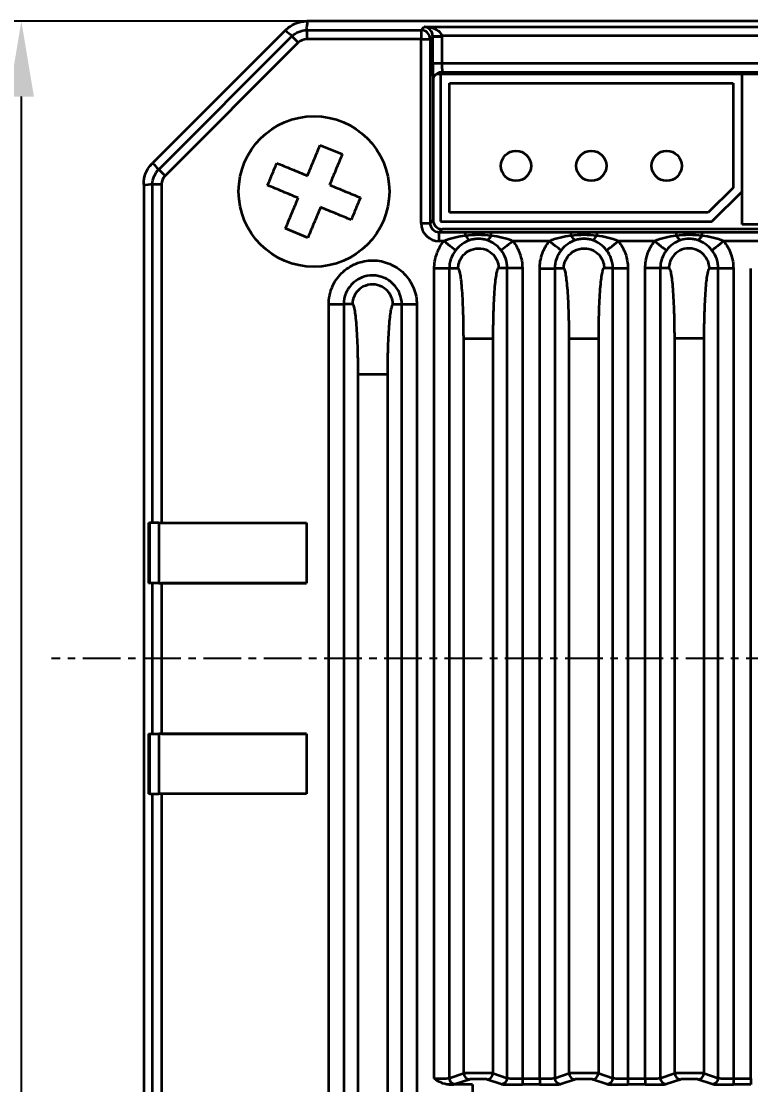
# Model space of a CAD drawing. Header units: inches. Extents: x 0 to 702, y -298 to -87.
# Drawn here: x 439.45 to 463.65, y -166.51 to -131.21 of the extents above; entities that cross this region are included whole.
import ezdxf

# ---------------------------------------------------------------- set-up
doc = ezdxf.new("R2010")
doc.units = ezdxf.units.IN
doc.linetypes.add('CENTER', pattern=[2, 1.25, -0.25, 0.25, -0.25])
doc.layers.add('尺寸线层', color=3, linetype='Continuous')
doc.layers.add('粗实线层', color=7, linetype='Continuous', lineweight=35)
doc.styles.add('字高0', font='hyswlongfangsong.ttf')
doc.dimstyles.new('1倍高(字高3.5)', dxfattribs={"dimtxt": 3.5, "dimasz": 2.5, "dimexe": 1.25, "dimexo": 0.625, "dimtad": 1, "dimtoh": 1, "dimdsep": 46, "dimtxsty": '字高0', "dimcen": 2.5, "dimazin": 2, "dimtfac": 1, "dimtmove": 0, "dimatfit": 3, "dimfxl": 1, "dimarcsym": 0})

# ---------------------------------------------------------------- blocks, each defined once
blk = doc.blocks.new('*D29')
at = {"layer": '尺寸线层', "color": 0, "lineweight": -2, "transparency": 16777216}
for p, q in [((443.514, -165.171), (443.514, -193.968)), ((485.814, -165.171), (485.814, -193.968)), ((446.014, -192.718), (483.314, -192.718))]:
    blk.add_line(p, q, dxfattribs=at)
at = {"layer": '尺寸线层', "color": 0, "transparency": 16777216}
for points in [[(446.014, -192.301), (446.014, -193.135), (443.514, -192.718)], [(483.314, -192.301), (483.314, -193.135), (485.814, -192.718)]]:
    blk.add_solid(points, dxfattribs=at)
at = {"layer": '尺寸线层', "color": 0, "transparency": 16777216, "insert": (464.664, -190.343), "char_height": 3.5, "attachment_point": 5, "style": '字高0'}
blk.add_mtext('42', dxfattribs=at)
blk = doc.blocks.new('*D30')
at = {"layer": '尺寸线层', "color": 0, "lineweight": -2, "transparency": 16777216}
for p, q in [((457.808, -131.206), (438.206, -131.206)), ((439.456, -171.006), (439.456, -133.706)), ((457.808, -173.506), (438.206, -173.506))]:
    blk.add_line(p, q, dxfattribs=at)
at = {"layer": '尺寸线层', "color": 0, "transparency": 16777216}
for points in [[(439.04, -133.706), (439.873, -133.706), (439.456, -131.206)], [(439.04, -171.006), (439.873, -171.006), (439.456, -173.506)]]:
    blk.add_solid(points, dxfattribs=at)
at = {"layer": '尺寸线层', "color": 0, "transparency": 16777216, "insert": (437.081, -152.356), "char_height": 3.5, "attachment_point": 5, "rotation": 90, "style": '字高0'}
blk.add_mtext('42', dxfattribs=at)

msp = doc.modelspace()

# ---------------------------------------------------------------- linework, layer by layer
at = {"color": 0, "linetype": 'CENTER'}
msp.add_line((488.746, -152.356), (440.456, -152.356), dxfattribs=at)
at = {"layer": '粗实线层', "color": 0, "linetype": 'Continuous'}
for p, q in [((448.809, -131.218), (448.928, -131.206)), ((480.4, -131.206), (448.928, -131.206)), ((448.221, -131.499), (443.806, -135.913)), ((448.925, -131.499), (452.717, -131.499)), ((448.925, -131.499), (448.925, -131.799)), ((452.717, -131.499), (452.821, -131.395)), ((452.717, -131.499), (452.717, -131.799)), ((452.821, -131.395), (475.906, -131.395)), ((444.012, -136.122), (448.43, -131.704)), ((448.642, -131.916), (444.224, -136.334)), ((452.717, -131.799), (448.925, -131.799)), ((452.717, -137.903), (452.717, -131.799)), ((452.717, -131.799), (453.016, -131.799)), ((453.106, -131.71), (453.016, -131.799)), ((453.016, -131.799), (453.016, -137.903)), ((453.106, -132.595), (453.106, -131.71)), ((453.106, -131.71), (453.406, -131.71)), ((475.322, -131.694), (453.406, -131.694)), ((453.406, -131.71), (453.406, -132.595)), ((453.106, -132.595), (453.406, -132.595)), ((453.406, -132.595), (475.321, -132.595)), ((453.243, -132.956), (453.364, -132.956)), ((453.364, -132.956), (453.364, -137.856)), ((453.364, -132.956), (463.364, -132.956)), ((453.422, -132.895), (475.306, -132.895)), ((463.364, -132.956), (475.364, -132.956)), ((463.364, -137.956), (463.364, -132.956)), ((453.114, -133.39), (453.114, -137.806)), ((453.664, -133.256), (463.064, -133.256)), ((453.664, -137.556), (453.664, -133.256)), ((463.064, -133.256), (463.064, -136.732)), ((449.369, -135.317), (450.108, -135.623)), ((443.73, -136.006), (443.806, -135.913)), ((443.514, -136.62), (443.514, -168.092)), ((443.807, -147.856), (443.807, -136.617)), ((443.807, -136.617), (444.107, -136.617)), ((444.107, -136.617), (444.107, -147.856)), ((463.064, -136.732), (462.239, -137.556)), ((462.364, -137.856), (463.364, -136.856)), ((462.239, -137.556), (453.664, -137.556)), ((452.717, -137.903), (453.016, -137.903)), ((453.016, -137.903), (453.114, -137.806)), ((453.364, -137.856), (462.364, -137.856)), ((475.364, -137.956), (463.364, -137.956)), ((448.959, -138.395), (448.22, -138.088)), ((453.413, -138.106), (453.316, -138.203)), ((453.316, -138.503), (453.316, -138.203)), ((453.316, -138.203), (454.192, -138.203)), ((475.314, -138.106), (453.413, -138.106)), ((455.046, -138.203), (457.692, -138.203)), ((458.546, -138.203), (461.181, -138.203)), ((462.035, -138.203), (464.692, -138.203)), ((453.471, -138.503), (453.316, -138.503)), ((456.971, -138.503), (455.764, -138.503)), ((460.464, -138.503), (459.264, -138.503)), ((463.971, -138.503), (462.756, -138.503)), ((453.151, -166.306), (453.151, -139.417)), ((453.946, -139.415), (453.65, -139.417)), ((453.65, -139.417), (453.65, -166.289)), ((455.577, -139.404), (455.289, -139.404)), ((455.577, -166.289), (455.577, -139.404)), ((456.076, -139.405), (456.076, -166.306)), ((456.651, -166.306), (456.651, -139.417)), ((457.446, -139.415), (457.15, -139.417)), ((457.15, -139.417), (457.15, -166.289)), ((459.077, -139.404), (458.789, -139.404)), ((459.077, -166.289), (459.077, -139.404)), ((459.576, -139.405), (459.576, -166.306)), ((460.151, -166.306), (460.151, -139.405)), ((460.938, -139.404), (460.65, -139.404)), ((460.65, -139.404), (460.65, -166.289)), ((462.577, -139.417), (462.281, -139.415)), ((462.577, -166.289), (462.577, -139.417)), ((463.076, -139.417), (463.076, -166.306)), ((463.651, -166.306), (463.651, -139.417)), ((449.651, -172.011), (449.651, -140.601)), ((450.15, -140.601), (450.15, -172.011)), ((450.438, -140.601), (450.15, -140.601)), ((452.077, -140.613), (451.781, -140.611)), ((452.077, -171.999), (452.077, -140.613)), ((452.576, -140.613), (452.576, -171.999)), ((454.129, -166.13), (454.129, -141.735)), ((455.098, -141.735), (455.098, -166.13)), ((457.629, -166.13), (457.629, -141.735)), ((458.598, -141.735), (458.598, -166.13)), ((461.129, -166.13), (461.129, -141.735)), ((462.098, -141.735), (462.098, -166.13)), ((450.629, -169.681), (450.629, -142.931)), ((451.598, -142.931), (451.598, -169.681)), ((443.679, -147.856), (443.679, -149.856)), ((443.679, -147.856), (443.714, -147.856)), ((443.714, -149.856), (443.714, -147.856)), ((444.014, -147.856), (443.714, -147.856)), ((444.014, -147.856), (444.014, -149.856)), ((444.014, -147.856), (448.914, -147.856)), ((444.107, -147.856), (448.914, -147.856)), ((448.914, -147.856), (448.914, -149.856)), ((443.714, -149.856), (443.679, -149.856)), ((444.014, -149.856), (443.714, -149.856)), ((443.807, -154.856), (443.807, -149.856)), ((444.014, -149.856), (448.914, -149.856)), ((444.107, -149.856), (444.107, -154.856)), ((448.914, -149.856), (444.107, -149.856)), ((443.679, -154.856), (443.679, -156.856)), ((443.679, -154.856), (443.714, -154.856)), ((443.714, -156.856), (443.714, -154.856)), ((443.714, -154.856), (444.014, -154.856)), ((444.014, -154.856), (444.014, -156.856)), ((448.914, -154.856), (444.014, -154.856)), ((444.107, -154.856), (448.914, -154.856)), ((448.914, -154.856), (448.914, -156.856)), ((443.714, -156.856), (443.679, -156.856)), ((443.714, -156.856), (444.014, -156.856)), ((443.807, -168.095), (443.807, -156.856)), ((448.914, -156.856), (444.014, -156.856)), ((444.107, -156.856), (444.107, -168.095)), ((448.914, -156.856), (444.107, -156.856)), ((453.65, -166.289), (454.129, -166.13)), ((455.098, -166.13), (455.577, -166.289)), ((457.15, -166.289), (457.629, -166.13)), ((458.598, -166.13), (459.077, -166.289)), ((460.65, -166.289), (461.129, -166.13)), ((462.098, -166.13), (462.577, -166.289)), ((454.417, -166.501), (453.636, -166.501)), ((454.329, -166.33), (453.849, -166.489)), ((454.417, -166.501), (454.417, -173.056)), ((455.378, -166.489), (454.899, -166.33)), ((456.076, -166.306), (456.076, -166.506)), ((456.076, -166.306), (456.651, -166.306)), ((456.651, -166.506), (456.076, -166.506)), ((456.651, -166.306), (456.651, -166.506)), ((457.829, -166.33), (457.349, -166.489)), ((458.878, -166.489), (458.399, -166.33)), ((459.576, -166.306), (459.576, -166.506)), ((459.576, -166.306), (460.151, -166.306)), ((460.151, -166.506), (459.576, -166.506)), ((460.151, -166.306), (460.151, -166.506)), ((461.329, -166.33), (460.849, -166.489)), ((462.378, -166.489), (461.899, -166.33)), ((463.076, -166.306), (463.076, -166.506)), ((463.076, -166.306), (463.651, -166.306)), ((463.651, -166.506), (463.076, -166.506)), ((463.651, -166.306), (463.651, -166.506))]:
    msp.add_line(p, q, dxfattribs=at)
at = {"layer": '粗实线层', "color": 0, "linetype": 'Continuous', "flags": 128}
for points in [[(448.43, -131.704), (448.435, -131.709), (448.448, -131.722), (448.468, -131.742), (448.494, -131.768), (448.526, -131.8), (448.562, -131.837), (448.601, -131.876), (448.642, -131.916)], [(453.106, -131.702), (453.113, -131.702), (453.131, -131.701), (453.159, -131.701), (453.196, -131.7), (453.242, -131.699), (453.293, -131.697), (453.348, -131.696), (453.406, -131.694)], [(444.012, -136.122), (444.017, -136.127), (444.03, -136.14), (444.05, -136.16), (444.076, -136.186), (444.108, -136.218), (444.144, -136.254), (444.184, -136.294), (444.224, -136.334)], [(453.861, -138.813), (453.849, -138.803), (453.823, -138.783), (453.785, -138.753), (453.737, -138.714), (453.679, -138.668), (453.614, -138.616), (453.544, -138.561), (453.471, -138.503)], [(455.764, -138.503), (455.691, -138.56), (455.62, -138.616), (455.555, -138.667), (455.497, -138.713), (455.448, -138.751), (455.41, -138.781), (455.385, -138.801), (455.372, -138.811)], [(457.361, -138.813), (457.349, -138.803), (457.323, -138.783), (457.285, -138.753), (457.237, -138.714), (457.179, -138.668), (457.114, -138.616), (457.044, -138.561), (456.971, -138.503)], [(458.872, -138.811), (458.885, -138.801), (458.91, -138.781), (458.948, -138.751), (458.997, -138.713), (459.055, -138.667), (459.12, -138.616), (459.191, -138.56), (459.264, -138.503)], [(460.464, -138.503), (460.536, -138.56), (460.607, -138.616), (460.672, -138.667), (460.73, -138.713), (460.779, -138.751), (460.817, -138.781), (460.843, -138.801), (460.855, -138.811)], [(462.756, -138.503), (462.684, -138.561), (462.614, -138.616), (462.548, -138.668), (462.491, -138.714), (462.442, -138.753), (462.404, -138.783), (462.379, -138.803), (462.366, -138.813)]]:
    msp.add_lwpolyline(points, dxfattribs=at)
at = {"layer": '粗实线层', "color": 0, "linetype": 'Continuous'}
for centre, radius in [((449.164, -136.856), 2.5), ((455.864, -136.006), 0.5), ((458.364, -136.006), 0.5), ((460.864, -136.006), 0.5)]:
    msp.add_circle(centre, radius, dxfattribs=at)
for centre, radius, start, end in [((452.716, -131.799), 0.3, 0.0465, 89.9537), ((453.422, -133.194), 0.3, 89.9593, 116.6074), ((454.329, -166.13), 0.2, 180.0589, 269.7836), ((454.898, -166.13), 0.2, 270.2166, 359.9405), ((457.829, -166.13), 0.2, 180.0593, 269.7834), ((458.398, -166.13), 0.2, 270.2165, 359.9408), ((461.329, -166.13), 0.2, 180.0592, 269.7835), ((461.898, -166.13), 0.2, 270.2165, 359.9408), ((453.85, -166.289), 0.2, 180.0596, 269.7832), ((455.377, -166.289), 0.2, 270.2168, 359.9406), ((457.35, -166.289), 0.2, 180.0592, 269.7834), ((458.877, -166.289), 0.2, 270.2167, 359.9406), ((460.85, -166.289), 0.2, 180.0594, 269.7833), ((462.377, -166.289), 0.2, 270.2167, 359.9406)]:
    msp.add_arc(centre, radius, start, end, dxfattribs=at)
for centre, major_axis, ratio, start_param, end_param in [((452.821, -131.694), (0.113, -0.281), 0.928188, 1.187683, 2.732299), ((452.821, -131.694), (0.584, -0.011), 0.512958, 0.035533, 1.58015), ((452.806, -131.71), (-0.213, -0.213), 0.997948, 2.356537, 2.382032), ((452.806, -131.71), (-0.425, -0.425), 0.999315, 2.356537, 2.382032), ((453.122, -132.595), (0, -0.6), 0.026186, 4.712389, 5.866355), ((453.422, -132.595), (0, -0.3), 0.052372, 4.712389, 6.309365), ((453.127, -133.39), (0, -0.5), 0.026186, 4.197059, 4.712389), ((453.317, -137.903), (0.425, 0.425), 0.999315, 2.356537, 3.926648), ((453.317, -137.903), (-0.213, -0.213), 0.997948, 5.49813, 7.068241), ((453.414, -137.806), (0.212, 0.212), 0.999315, 2.356537, 3.926648), ((454.614, -166.13), (0.486, 0), 0.015406, 0.07854, 3.063053), ((458.114, -166.13), (0.486, 0), 0.015406, 0.07854, 3.063053), ((461.614, -166.13), (0.486, 0), 0.015406, 0.07854, 3.063053), ((453.151, -166.288), (0.5, 0), 0.03666, 4.712389, 6.204645), ((453.151, -166.488), (0.7, 0), 0.026186, 5.476837, 6.204645), ((454.614, -166.33), (0.286, 0), 0.026186, 0.07854, 3.063053), ((456.076, -166.488), (0.7, 0), 0.026186, 3.220132, 4.712389), ((456.076, -166.288), (0.5, 0), 0.03666, 3.220132, 4.712389), ((456.651, -166.288), (0.5, 0), 0.03666, 4.712389, 6.204645), ((456.651, -166.488), (0.7, 0), 0.026186, 4.712389, 6.204645), ((458.114, -166.33), (0.286, 0), 0.026186, 0.07854, 3.063053), ((459.576, -166.488), (0.7, 0), 0.026186, 3.220132, 4.712389), ((459.576, -166.288), (0.5, 0), 0.03666, 3.220132, 4.712389), ((460.151, -166.288), (0.5, 0), 0.03666, 4.712389, 6.204645), ((460.151, -166.488), (0.7, 0), 0.026186, 4.712389, 6.204645), ((461.614, -166.33), (0.286, 0), 0.026186, 0.07854, 3.063053), ((463.076, -166.488), (0.7, 0), 0.026186, 3.220132, 4.712389), ((463.076, -166.288), (0.5, 0), 0.03666, 3.220132, 4.712389)]:
    msp.add_ellipse(centre, major_axis=major_axis, ratio=ratio, start_param=start_param, end_param=end_param, dxfattribs=at)
for points, knots in [([(448.221, -131.499), (448.314, -131.405), (448.423, -131.332), (448.666, -131.232), (448.796, -131.206), (448.928, -131.206)], [0, 0, 0, 0, 0.5, 0.5, 1, 1, 1, 1]), ([(453.287, -132.926), (453.25, -132.946), (453.206, -132.969), (453.139, -133.04), (453.116, -133.087), (453.115, -133.143)], [0, 0, 0, 0, 0.5, 0.5, 1, 1, 1, 1]), ([(448.947, -136.333), (449.019, -136.16), (449.165, -135.809), (449.3, -135.483), (449.369, -135.317)], [0, 0, 0, 0, 0.493133, 1, 1, 1, 1]), ([(443.514, -136.62), (443.514, -136.488), (443.539, -136.359), (443.64, -136.116), (443.713, -136.006), (443.806, -135.913)], [0, 0, 0, 0, 0.5, 0.5, 1, 1, 1, 1]), ([(447.931, -135.912), (448.092, -135.979), (448.419, -136.114), (448.769, -136.259), (448.947, -136.333)], [0, 0, 0, 0, 0.493132, 1, 1, 1, 1]), ([(449.686, -136.64), (449.758, -136.467), (449.904, -136.116), (450.039, -135.789), (450.108, -135.623)], [0, 0, 0, 0, 0.493133, 1, 1, 1, 1]), ([(448.641, -137.072), (448.468, -137), (448.117, -136.855), (447.79, -136.719), (447.625, -136.651)], [0, 0, 0, 0, 0.493133, 1, 1, 1, 1]), ([(449.686, -136.64), (449.859, -136.711), (450.21, -136.857), (450.537, -136.992), (450.702, -137.061)], [0, 0, 0, 0, 0.493133, 1, 1, 1, 1]), ([(448.22, -138.088), (448.286, -137.927), (448.422, -137.601), (448.567, -137.25), (448.641, -137.072)], [0, 0, 0, 0, 0.493133, 1, 1, 1, 1]), ([(450.702, -137.061), (450.651, -137.184), (450.549, -137.43), (450.447, -137.677), (450.396, -137.8)], [0, 0, 0, 0, 0.499999, 1, 1, 1, 1]), ([(449.38, -137.379), (449.308, -137.552), (449.163, -137.902), (449.027, -138.229), (448.959, -138.395)], [0, 0, 0, 0, 0.493133, 1, 1, 1, 1]), ([(450.396, -137.8), (450.235, -137.733), (449.909, -137.598), (449.558, -137.452), (449.38, -137.379)], [0, 0, 0, 0, 0.493133, 1, 1, 1, 1]), ([(453.471, -138.503), (453.585, -138.449), (453.704, -138.411), (453.946, -138.35), (454.069, -138.328), (454.193, -138.313)], [0, 0, 0, 0, 0.5, 0.5, 1, 1, 1, 1]), ([(454.192, -138.203), (454.264, -138.203), (454.406, -138.203), (454.572, -138.203), (454.714, -138.203), (454.828, -138.203), (454.946, -138.203), (455.017, -138.203), (455.046, -138.203)], [0, 0, 0, 0, 0.250053, 0.500105, 0.583751, 0.750064, 0.89878, 1, 1, 1, 1]), ([(454.193, -138.313), (454.334, -138.3), (454.476, -138.289), (454.761, -138.288), (454.903, -138.3), (455.045, -138.313)], [0, 0, 0, 0, 0.5, 0.5, 1, 1, 1, 1]), ([(455.045, -138.313), (455.169, -138.328), (455.291, -138.35), (455.532, -138.41), (455.65, -138.449), (455.764, -138.503)], [0, 0, 0, 0, 0.5, 0.5, 1, 1, 1, 1]), ([(456.971, -138.503), (457.085, -138.449), (457.204, -138.411), (457.446, -138.35), (457.569, -138.328), (457.693, -138.313)], [0, 0, 0, 0, 0.5, 0.5, 1, 1, 1, 1]), ([(457.692, -138.203), (457.764, -138.203), (457.906, -138.203), (458.072, -138.203), (458.214, -138.203), (458.328, -138.203), (458.446, -138.203), (458.517, -138.203), (458.546, -138.203)], [0, 0, 0, 0, 0.250053, 0.500105, 0.583751, 0.750064, 0.89878, 1, 1, 1, 1]), ([(457.693, -138.313), (457.835, -138.3), (457.977, -138.288), (458.261, -138.288), (458.404, -138.3), (458.546, -138.313)], [0, 0, 0, 0, 0.5, 0.5, 1, 1, 1, 1]), ([(458.546, -138.313), (458.669, -138.328), (458.791, -138.35), (459.032, -138.41), (459.15, -138.449), (459.264, -138.503)], [0, 0, 0, 0, 0.5, 0.5, 1, 1, 1, 1]), ([(460.464, -138.503), (460.577, -138.449), (460.696, -138.41), (460.936, -138.35), (461.058, -138.328), (461.182, -138.313)], [0, 0, 0, 0, 0.5, 0.5, 1, 1, 1, 1]), ([(461.181, -138.203), (461.252, -138.203), (461.395, -138.203), (461.561, -138.203), (461.703, -138.203), (461.816, -138.203), (461.935, -138.203), (462.006, -138.203), (462.035, -138.203)], [0, 0, 0, 0, 0.250047, 0.500094, 0.583435, 0.750058, 0.898476, 1, 1, 1, 1]), ([(461.182, -138.313), (461.324, -138.3), (461.466, -138.288), (461.75, -138.288), (461.893, -138.3), (462.034, -138.313)], [0, 0, 0, 0, 0.5, 0.5, 1, 1, 1, 1]), ([(462.035, -138.313), (462.159, -138.328), (462.281, -138.35), (462.523, -138.411), (462.642, -138.449), (462.756, -138.503)], [0, 0, 0, 0, 0.5, 0.5, 1, 1, 1, 1]), ([(453.151, -139.417), (453.151, -139.251), (453.179, -139.089), (453.288, -138.776), (453.368, -138.633), (453.471, -138.503)], [0, 0, 0, 0, 0.5, 0.5, 1, 1, 1, 1]), ([(454.338, -138.474), (454.245, -138.505), (454.161, -138.548), (454.001, -138.661), (453.927, -138.731), (453.861, -138.813)], [0, 0, 0, 0, 0.5, 0.5, 1, 1, 1, 1]), ([(454.901, -138.474), (454.858, -138.46), (454.812, -138.448), (454.717, -138.433), (454.668, -138.429), (454.57, -138.429), (454.522, -138.433), (454.428, -138.448), (454.381, -138.46), (454.338, -138.474)], [0, 0, 0, 0, 0.25, 0.25, 0.5, 0.5, 0.75, 0.75, 1, 1, 1, 1]), ([(455.372, -138.811), (455.307, -138.729), (455.234, -138.66), (455.076, -138.548), (454.993, -138.505), (454.901, -138.474)], [0, 0, 0, 0, 0.5, 0.5, 1, 1, 1, 1]), ([(455.764, -138.503), (455.865, -138.631), (455.942, -138.773), (456.049, -139.082), (456.076, -139.241), (456.076, -139.405)], [0, 0, 0, 0, 0.5, 0.5, 1, 1, 1, 1]), ([(456.651, -139.417), (456.651, -139.251), (456.679, -139.089), (456.788, -138.776), (456.868, -138.633), (456.971, -138.503)], [0, 0, 0, 0, 0.5, 0.5, 1, 1, 1, 1]), ([(457.838, -138.474), (457.745, -138.505), (457.661, -138.548), (457.501, -138.661), (457.427, -138.731), (457.361, -138.813)], [0, 0, 0, 0, 0.5, 0.5, 1, 1, 1, 1]), ([(458.402, -138.474), (458.358, -138.46), (458.312, -138.448), (458.218, -138.433), (458.168, -138.429), (458.071, -138.429), (458.023, -138.433), (457.928, -138.448), (457.881, -138.46), (457.838, -138.474)], [0, 0, 0, 0, 0.25, 0.25, 0.5, 0.5, 0.75, 0.75, 1, 1, 1, 1]), ([(458.872, -138.811), (458.807, -138.729), (458.734, -138.66), (458.576, -138.548), (458.494, -138.505), (458.402, -138.474)], [0, 0, 0, 0, 0.5, 0.5, 1, 1, 1, 1]), ([(459.264, -138.503), (459.365, -138.631), (459.442, -138.773), (459.549, -139.082), (459.576, -139.241), (459.576, -139.405)], [0, 0, 0, 0, 0.5, 0.5, 1, 1, 1, 1]), ([(460.151, -139.405), (460.151, -139.241), (460.178, -139.082), (460.285, -138.773), (460.362, -138.631), (460.464, -138.503)], [0, 0, 0, 0, 0.5, 0.5, 1, 1, 1, 1]), ([(461.327, -138.474), (461.235, -138.504), (461.152, -138.547), (460.994, -138.659), (460.92, -138.729), (460.855, -138.811)], [0, 0, 0, 0, 0.5, 0.5, 1, 1, 1, 1]), ([(461.889, -138.474), (461.846, -138.46), (461.799, -138.448), (461.705, -138.433), (461.657, -138.429), (461.512, -138.429), (461.414, -138.445), (461.327, -138.474)], [0, 0, 0, 0, 0.25, 0.25, 0.5, 0.5, 1, 1, 1, 1]), ([(462.366, -138.813), (462.3, -138.73), (462.226, -138.661), (462.066, -138.548), (461.983, -138.505), (461.889, -138.474)], [0, 0, 0, 0, 0.5, 0.5, 1, 1, 1, 1]), ([(462.756, -138.503), (462.86, -138.633), (462.939, -138.776), (463.048, -139.089), (463.076, -139.251), (463.076, -139.417)], [0, 0, 0, 0, 0.5, 0.5, 1, 1, 1, 1]), ([(453.946, -139.415), (453.946, -139.359), (453.954, -139.296), (453.995, -139.158), (454.029, -139.084), (454.137, -138.942), (454.211, -138.874), (454.396, -138.775), (454.507, -138.745), (454.729, -138.743), (454.839, -138.771), (455.024, -138.867), (455.099, -138.934), (455.207, -139.075), (455.241, -139.149), (455.282, -139.285), (455.289, -139.348), (455.289, -139.404)], [0, 0, 0, 0, 0.125, 0.125, 0.25, 0.25, 0.375, 0.375, 0.5, 0.5, 0.625, 0.625, 0.75, 0.75, 0.875, 0.875, 1, 1, 1, 1]), ([(455.577, -139.405), (455.577, -139.298), (455.56, -139.192), (455.49, -138.989), (455.439, -138.896), (455.372, -138.811)], [0, 0, 0, 0, 0.5, 0.5, 1, 1, 1, 1]), ([(457.446, -139.415), (457.446, -139.359), (457.454, -139.296), (457.495, -139.158), (457.529, -139.084), (457.637, -138.942), (457.711, -138.874), (457.896, -138.775), (458.007, -138.745), (458.229, -138.743), (458.339, -138.771), (458.524, -138.867), (458.599, -138.934), (458.707, -139.075), (458.741, -139.149), (458.782, -139.285), (458.789, -139.348), (458.789, -139.404)], [0, 0, 0, 0, 0.125, 0.125, 0.25, 0.25, 0.375, 0.375, 0.5, 0.5, 0.625, 0.625, 0.75, 0.75, 0.875, 0.875, 1, 1, 1, 1]), ([(459.077, -139.405), (459.077, -139.298), (459.06, -139.192), (458.99, -138.989), (458.939, -138.896), (458.872, -138.811)], [0, 0, 0, 0, 0.5, 0.5, 1, 1, 1, 1]), ([(460.855, -138.811), (460.789, -138.896), (460.738, -138.989), (460.667, -139.192), (460.65, -139.298), (460.65, -139.405)], [0, 0, 0, 0, 0.5, 0.5, 1, 1, 1, 1]), ([(462.281, -139.415), (462.281, -139.359), (462.273, -139.296), (462.232, -139.158), (462.198, -139.084), (462.091, -138.942), (462.016, -138.874), (461.831, -138.775), (461.721, -138.745), (461.498, -138.743), (461.388, -138.771), (461.203, -138.867), (461.128, -138.934), (461.021, -139.075), (460.987, -139.149), (460.945, -139.285), (460.938, -139.348), (460.938, -139.404)], [0, 0, 0, 0, 0.125, 0.125, 0.25, 0.25, 0.375, 0.375, 0.5, 0.5, 0.625, 0.625, 0.75, 0.75, 0.875, 0.875, 1, 1, 1, 1]), ([(462.577, -139.417), (462.577, -139.308), (462.559, -139.2), (462.487, -138.994), (462.434, -138.899), (462.366, -138.813)], [0, 0, 0, 0, 0.5, 0.5, 1, 1, 1, 1]), ([(449.651, -140.601), (449.651, -140.504), (449.661, -140.409), (449.698, -140.222), (449.726, -140.13), (449.8, -139.953), (449.845, -139.869), (449.951, -139.71), (450.013, -139.635), (450.216, -139.433), (450.38, -139.325), (450.732, -139.181), (450.925, -139.144), (451.211, -139.145), (451.308, -139.155), (451.495, -139.194), (451.586, -139.222), (451.763, -139.296), (451.848, -139.342), (452.006, -139.449), (452.08, -139.509), (452.216, -139.646), (452.276, -139.72), (452.382, -139.879), (452.428, -139.964), (452.538, -140.23), (452.576, -140.42), (452.576, -140.613)], [0, 0, 0, 0, 0.0625, 0.0625, 0.125, 0.125, 0.1875, 0.1875, 0.25, 0.25, 0.375, 0.375, 0.5, 0.5, 0.5625, 0.5625, 0.625, 0.625, 0.6875, 0.6875, 0.75, 0.75, 0.8125, 0.8125, 0.875, 0.875, 1, 1, 1, 1]), ([(453.65, -139.417), (453.64, -139.417), (453.582, -139.417), (453.399, -139.417), (453.276, -139.417), (453.151, -139.417)], [0, 0, 0, 0, 0.5, 0.5, 1, 1, 1, 1]), ([(454.129, -141.735), (454.129, -141.683), (454.129, -141.58), (454.128, -141.426), (454.126, -141.272), (454.123, -141.121), (454.119, -140.97), (454.111, -140.726), (454.098, -140.405), (454.074, -140.053), (454.046, -139.771), (454.018, -139.59), (453.992, -139.482), (453.969, -139.424), (453.954, -139.418), (453.946, -139.415)], [0, 0, 0, 0, 0.042435, 0.084763, 0.127186, 0.169904, 0.213114, 0.257004, 0.385035, 0.510346, 0.632954, 0.758305, 0.840238, 0.920365, 1, 1, 1, 1]), ([(455.289, -139.404), (455.286, -139.403), (455.278, -139.4), (455.266, -139.408), (455.254, -139.426), (455.243, -139.454), (455.231, -139.492), (455.212, -139.572), (455.186, -139.727), (455.156, -140.01), (455.131, -140.367), (455.116, -140.72), (455.107, -141.023), (455.102, -141.257), (455.098, -141.495), (455.098, -141.655), (455.098, -141.735)], [0, 0, 0, 0, 0.039569, 0.079145, 0.118908, 0.159037, 0.199704, 0.241076, 0.366449, 0.489519, 0.614819, 0.743173, 0.80862, 0.872777, 0.936334, 1, 1, 1, 1]), ([(456.076, -139.405), (455.951, -139.405), (455.828, -139.405), (455.645, -139.404), (455.587, -139.404), (455.577, -139.404)], [0, 0, 0, 0, 0.5, 0.5, 1, 1, 1, 1]), ([(456.651, -139.417), (456.776, -139.417), (456.899, -139.417), (457.082, -139.417), (457.14, -139.417), (457.15, -139.417)], [0, 0, 0, 0, 0.5, 0.5, 1, 1, 1, 1]), ([(457.629, -141.735), (457.629, -141.683), (457.629, -141.58), (457.628, -141.426), (457.626, -141.272), (457.623, -141.121), (457.619, -140.97), (457.611, -140.726), (457.598, -140.405), (457.574, -140.053), (457.546, -139.771), (457.518, -139.59), (457.492, -139.482), (457.469, -139.424), (457.454, -139.418), (457.446, -139.415)], [0, 0, 0, 0, 0.042435, 0.084763, 0.127186, 0.169904, 0.213114, 0.257004, 0.385035, 0.510346, 0.632954, 0.758305, 0.840238, 0.920365, 1, 1, 1, 1]), ([(458.789, -139.404), (458.786, -139.403), (458.778, -139.4), (458.766, -139.408), (458.754, -139.426), (458.743, -139.454), (458.731, -139.492), (458.712, -139.572), (458.686, -139.727), (458.656, -140.01), (458.631, -140.367), (458.616, -140.72), (458.607, -141.023), (458.602, -141.257), (458.598, -141.495), (458.598, -141.655), (458.598, -141.735)], [0, 0, 0, 0, 0.039569, 0.079145, 0.118908, 0.159037, 0.199704, 0.241076, 0.366449, 0.489519, 0.614819, 0.743173, 0.80862, 0.872777, 0.936334, 1, 1, 1, 1]), ([(459.077, -139.405), (459.087, -139.405), (459.145, -139.405), (459.328, -139.405), (459.451, -139.405), (459.576, -139.405)], [0, 0, 0, 0, 0.5, 0.5, 1, 1, 1, 1]), ([(460.65, -139.404), (460.64, -139.404), (460.582, -139.404), (460.399, -139.405), (460.276, -139.405), (460.151, -139.405)], [0, 0, 0, 0, 0.5, 0.5, 1, 1, 1, 1]), ([(461.129, -141.735), (461.129, -141.689), (461.129, -141.598), (461.128, -141.461), (461.126, -141.326), (461.124, -141.191), (461.121, -141.058), (461.118, -140.926), (461.11, -140.689), (461.096, -140.368), (461.071, -140.01), (461.042, -139.727), (461.012, -139.55), (460.985, -139.45), (460.961, -139.401), (460.946, -139.403), (460.938, -139.404)], [0, 0, 0, 0, 0.03641, 0.072699, 0.108997, 0.145438, 0.182153, 0.21927, 0.256914, 0.385118, 0.510581, 0.633503, 0.759038, 0.840978, 0.92083, 1, 1, 1, 1]), ([(462.281, -139.415), (462.277, -139.415), (462.27, -139.416), (462.258, -139.43), (462.247, -139.453), (462.236, -139.485), (462.225, -139.527), (462.206, -139.612), (462.181, -139.771), (462.153, -140.053), (462.129, -140.405), (462.115, -140.749), (462.106, -141.043), (462.101, -141.271), (462.098, -141.502), (462.098, -141.657), (462.098, -141.735)], [0, 0, 0, 0, 0.0398165, 0.0796054, 0.1195344, 0.1597691, 0.2004714, 0.2417979, 0.3669882, 0.4897422, 0.6148888, 0.7430683, 0.8085635, 0.8727751, 0.9363613, 1, 1, 1, 1]), ([(463.076, -139.417), (462.951, -139.417), (462.828, -139.417), (462.645, -139.417), (462.587, -139.417), (462.577, -139.417)], [0, 0, 0, 0, 0.5, 0.5, 1, 1, 1, 1]), ([(452.077, -140.613), (452.077, -140.486), (452.052, -140.36), (451.956, -140.127), (451.885, -140.021), (451.706, -139.84), (451.6, -139.769), (451.368, -139.67), (451.242, -139.644), (450.99, -139.642), (450.863, -139.666), (450.631, -139.761), (450.523, -139.832), (450.344, -140.009), (450.272, -140.115), (450.175, -140.349), (450.15, -140.474), (450.15, -140.601)], [0, 0, 0, 0, 0.125, 0.125, 0.25, 0.25, 0.375, 0.375, 0.5, 0.5, 0.625, 0.625, 0.75, 0.75, 0.875, 0.875, 1, 1, 1, 1]), ([(451.781, -140.611), (451.781, -140.555), (451.773, -140.492), (451.732, -140.355), (451.698, -140.281), (451.591, -140.138), (451.516, -140.07), (451.331, -139.971), (451.221, -139.941), (450.998, -139.939), (450.888, -139.968), (450.703, -140.064), (450.628, -140.131), (450.521, -140.272), (450.487, -140.345), (450.445, -140.482), (450.438, -140.545), (450.438, -140.601)], [0, 0, 0, 0, 0.125, 0.125, 0.25, 0.25, 0.375, 0.375, 0.5, 0.5, 0.625, 0.625, 0.75, 0.75, 0.875, 0.875, 1, 1, 1, 1]), ([(449.651, -140.601), (449.776, -140.601), (449.899, -140.601), (450.082, -140.601), (450.14, -140.601), (450.15, -140.601)], [0, 0, 0, 0, 0.5, 0.5, 1, 1, 1, 1]), ([(450.629, -142.931), (450.629, -142.885), (450.629, -142.794), (450.628, -142.658), (450.626, -142.522), (450.624, -142.388), (450.621, -142.254), (450.618, -142.122), (450.61, -141.886), (450.596, -141.564), (450.571, -141.206), (450.542, -140.923), (450.512, -140.747), (450.485, -140.646), (450.461, -140.597), (450.446, -140.6), (450.438, -140.601)], [0, 0, 0, 0, 0.0364105, 0.0726986, 0.108997, 0.1454382, 0.1821534, 0.2192705, 0.2569137, 0.3851181, 0.5105807, 0.6335034, 0.7590378, 0.8409777, 0.92083, 1, 1, 1, 1]), ([(451.781, -140.611), (451.777, -140.612), (451.77, -140.613), (451.758, -140.627), (451.747, -140.649), (451.736, -140.682), (451.725, -140.723), (451.706, -140.809), (451.681, -140.967), (451.653, -141.25), (451.629, -141.602), (451.615, -141.945), (451.606, -142.24), (451.601, -142.468), (451.598, -142.698), (451.598, -142.854), (451.598, -142.931)], [0, 0, 0, 0, 0.039816, 0.079605, 0.119534, 0.159769, 0.200471, 0.241798, 0.366988, 0.489742, 0.614889, 0.743068, 0.808564, 0.872775, 0.936361, 1, 1, 1, 1]), ([(452.576, -140.613), (452.451, -140.613), (452.328, -140.613), (452.145, -140.613), (452.087, -140.613), (452.077, -140.613)], [0, 0, 0, 0, 0.5, 0.5, 1, 1, 1, 1]), ([(454.129, -141.735), (454.132, -141.735), (454.141, -141.735), (454.176, -141.735), (454.204, -141.735), (454.284, -141.735), (454.337, -141.735), (454.464, -141.735), (454.539, -141.735), (454.688, -141.735), (454.763, -141.735), (454.891, -141.735), (454.944, -141.735), (455.024, -141.735), (455.051, -141.735), (455.086, -141.735), (455.095, -141.735), (455.098, -141.735)], [0, 0, 0, 0, 0.125, 0.125, 0.25, 0.25, 0.375, 0.375, 0.5, 0.5, 0.625, 0.625, 0.75, 0.75, 0.875, 0.875, 1, 1, 1, 1]), ([(457.629, -141.735), (457.632, -141.735), (457.641, -141.735), (457.676, -141.735), (457.704, -141.735), (457.784, -141.735), (457.837, -141.735), (457.964, -141.735), (458.039, -141.735), (458.188, -141.735), (458.263, -141.735), (458.391, -141.735), (458.444, -141.735), (458.524, -141.735), (458.551, -141.735), (458.586, -141.735), (458.595, -141.735), (458.598, -141.735)], [0, 0, 0, 0, 0.125, 0.125, 0.25, 0.25, 0.375, 0.375, 0.5, 0.5, 0.625, 0.625, 0.75, 0.75, 0.875, 0.875, 1, 1, 1, 1]), ([(462.098, -141.735), (462.088, -141.735), (462.032, -141.735), (461.855, -141.735), (461.734, -141.735), (461.493, -141.735), (461.373, -141.735), (461.195, -141.735), (461.139, -141.735), (461.129, -141.735)], [0, 0, 0, 0, 0.25, 0.25, 0.5, 0.5, 0.75, 0.75, 1, 1, 1, 1]), ([(451.598, -142.931), (451.588, -142.931), (451.532, -142.931), (451.355, -142.931), (451.234, -142.931), (450.993, -142.931), (450.873, -142.931), (450.695, -142.931), (450.639, -142.931), (450.629, -142.931)], [0, 0, 0, 0, 0.25, 0.25, 0.5, 0.5, 0.75, 0.75, 1, 1, 1, 1]), ([(453.636, -166.501), (453.546, -166.501), (453.46, -166.474), (453.301, -166.4), (453.226, -166.353), (453.151, -166.306)], [0, 0, 0, 0, 0.5, 0.5, 1, 1, 1, 1])]:
    msp.add_open_spline(points, degree=3, knots=knots, dxfattribs=at)
for points in [[(448.928, -131.206), (448.968, -131.304), (448.891, -131.402), (448.925, -131.499)], [(448.221, -131.499), (448.261, -131.596), (448.385, -131.611), (448.43, -131.704)], [(448.43, -131.704), (448.56, -131.575), (448.742, -131.499), (448.925, -131.499)], [(448.925, -131.799), (448.82, -131.799), (448.717, -131.842), (448.642, -131.916)], [(443.806, -135.913), (443.904, -135.954), (443.919, -136.078), (444.012, -136.122)], [(447.625, -136.651), (447.676, -136.528), (447.778, -136.281), (447.88, -136.035), (447.931, -135.912)], [(443.807, -136.617), (443.807, -136.434), (443.882, -136.252), (444.012, -136.122)], [(443.514, -136.62), (443.611, -136.66), (443.709, -136.583), (443.807, -136.617)], [(444.224, -136.334), (444.15, -136.409), (444.107, -136.512), (444.107, -136.617)], [(454.192, -138.313), (454.192, -138.246), (454.192, -138.205), (454.192, -138.203)], [(454.193, -138.313), (454.247, -138.414), (454.301, -138.474), (454.338, -138.474)], [(455.045, -138.313), (454.991, -138.414), (454.937, -138.474), (454.901, -138.474)], [(455.045, -138.313), (455.045, -138.246), (455.046, -138.205), (455.046, -138.203)], [(457.692, -138.313), (457.692, -138.246), (457.692, -138.205), (457.692, -138.203)], [(457.837, -138.474), (457.801, -138.474), (457.748, -138.414), (457.694, -138.313)], [(458.401, -138.474), (458.438, -138.474), (458.492, -138.414), (458.547, -138.313)], [(458.546, -138.203), (458.546, -138.205), (458.546, -138.246), (458.546, -138.313)], [(461.181, -138.203), (461.182, -138.205), (461.182, -138.246), (461.182, -138.313)], [(461.182, -138.313), (461.237, -138.413), (461.291, -138.473), (461.327, -138.474)], [(462.034, -138.313), (461.98, -138.414), (461.926, -138.474), (461.89, -138.474)], [(462.035, -138.203), (462.035, -138.205), (462.035, -138.246), (462.035, -138.313)], [(453.861, -138.813), (453.725, -138.985), (453.65, -139.198), (453.65, -139.417)], [(457.361, -138.813), (457.225, -138.985), (457.15, -139.198), (457.15, -139.417)]]:
    msp.add_open_spline(points, degree=3, dxfattribs=at)

# ---------------------------------------------------------------- dimensions: what is measured, and where the dimension line sits
at = {"layer": '尺寸线层', "color": 0}
for p1, p2, distance, picture, middle in [((458.433, -173.506), (458.433, -131.206), 18.977, '*D30', (437.081, -152.356)), ((443.514, -164.546), (485.814, -164.546), -28.172, '*D29', (464.664, -190.343))]:
    dim = msp.add_aligned_dim(p1=p1, p2=p2, distance=distance, text='42', dimstyle='1倍高(字高3.5)', dxfattribs=at)
    dim.commit()
    dim.dimension.update_dxf_attribs({"geometry": picture, "text_midpoint": middle})

doc.saveas('drawing.dxf')
